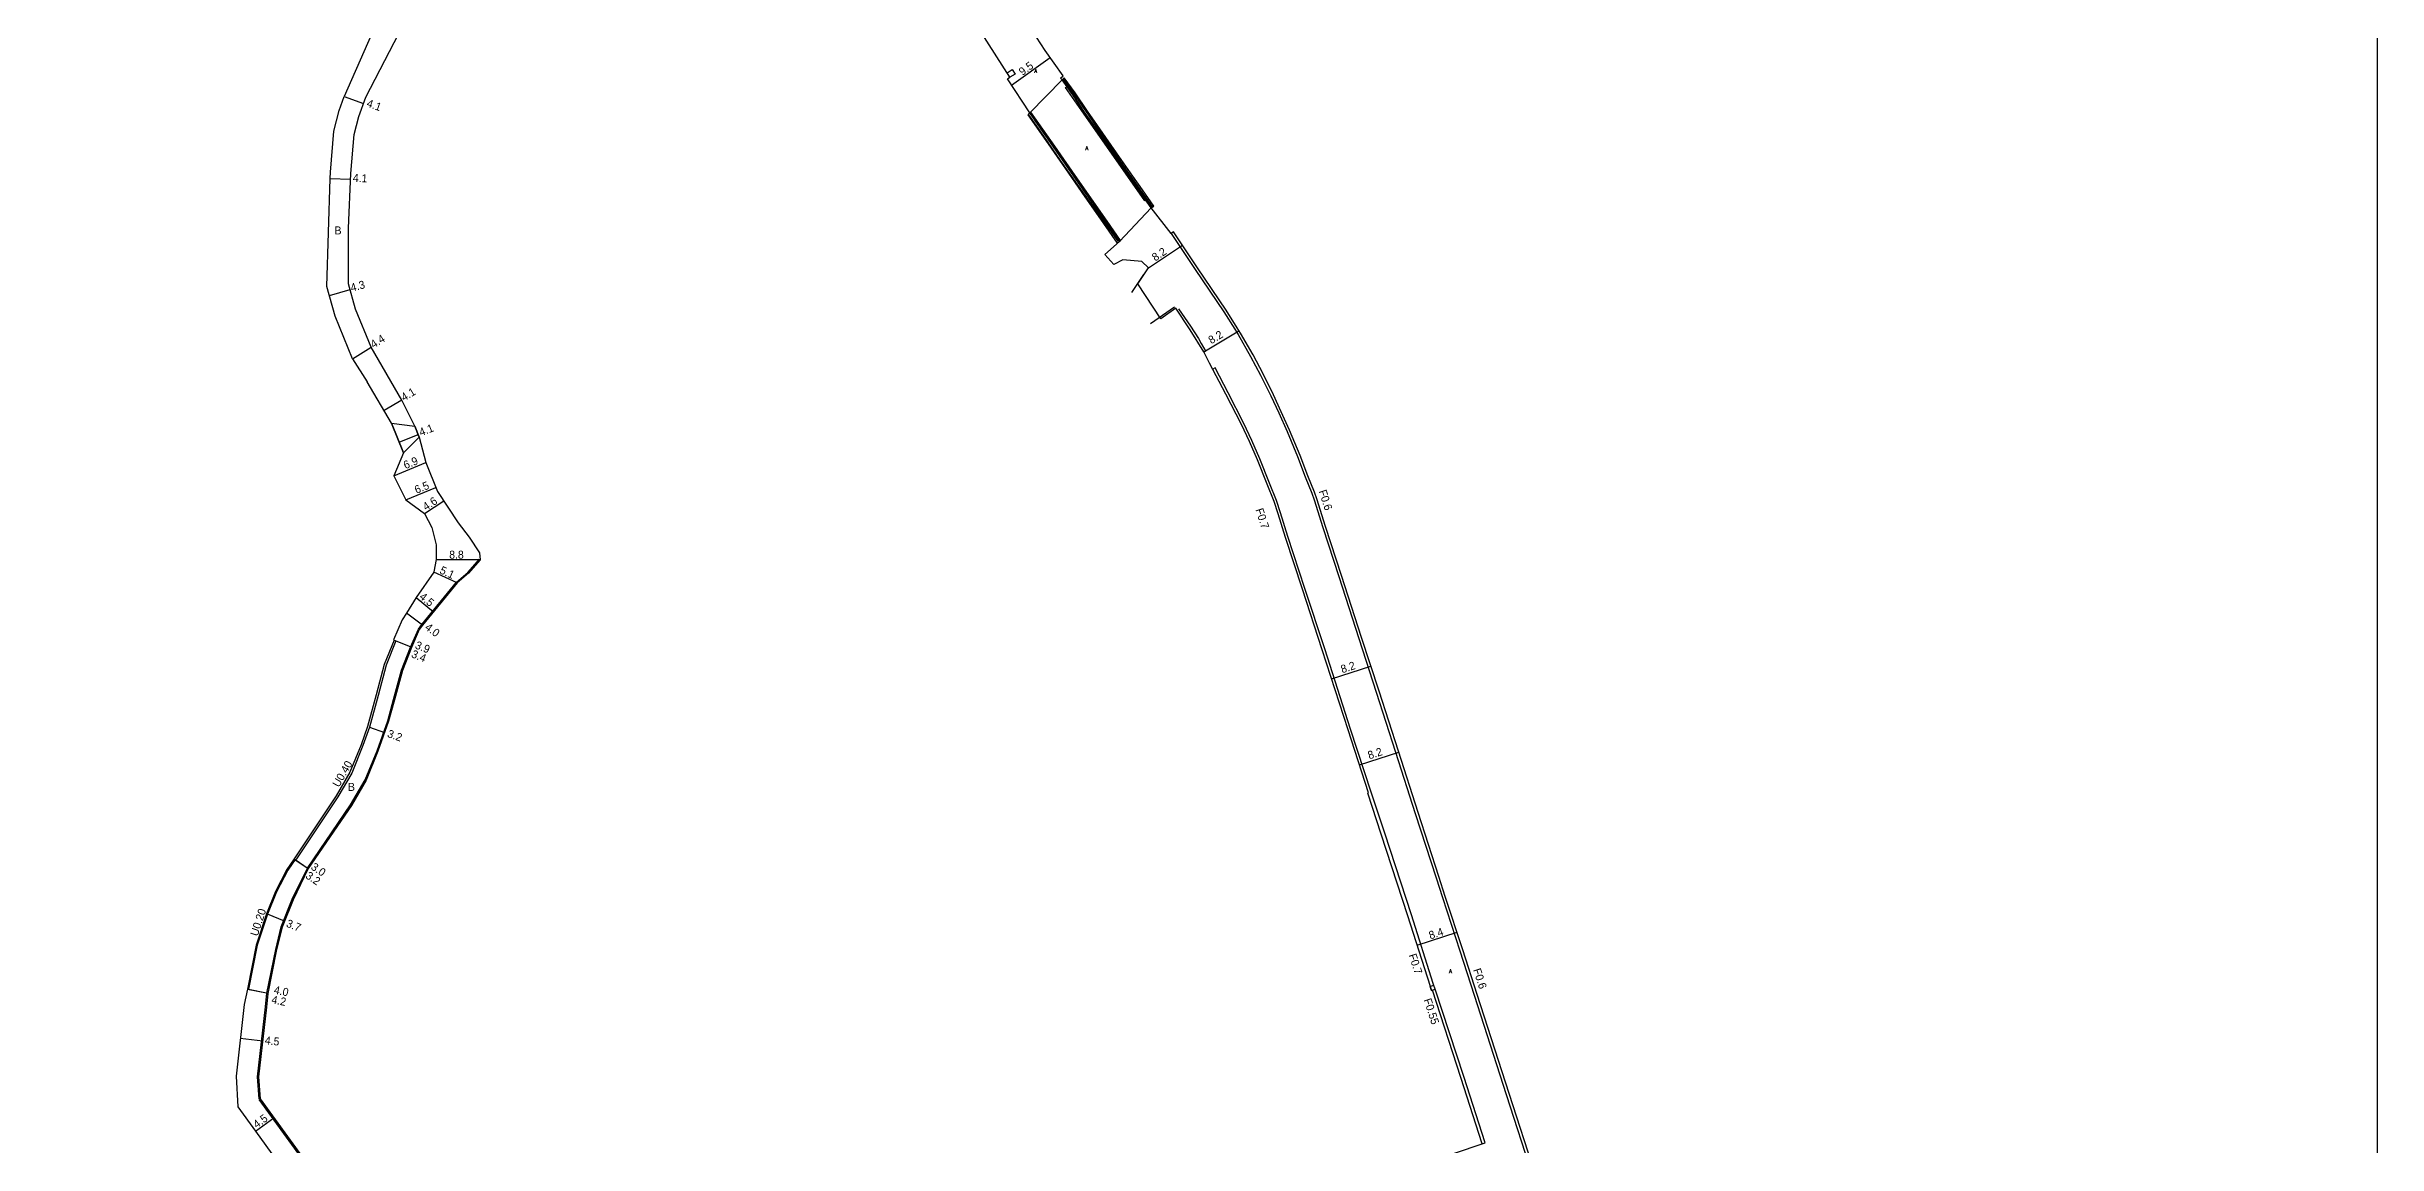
# Model space of a CAD drawing. Header units: metres. Extents: x -4000 to -800, y -99000 to -96000.
# Drawn here: x -2066.1 to -1600, y -97467.1 to -97247.6 of the extents above; entities that cross this region are included whole.
import ezdxf

# ---------------------------------------------------------------- set-up
doc = ezdxf.new("R2010")
doc.units = ezdxf.units.M
doc.header["$LTSCALE"] = 2.5
for name, color, linetype in [('側溝・桝', 7, 'Continuous'), ('図郭', 7, 'Continuous'), ('幅員', 7, 'Continuous'), ('歩道・分離帯・安全施設', 7, 'Continuous'), ('舗装', 7, 'Continuous'), ('道路', 7, 'Continuous')]:
    doc.layers.add(name, color=color, linetype=linetype)
doc.styles.get("Standard").update_dxf_attribs({"font": ''})
doc.styles.add('YOKO_DECO', font='txt.shx', dxfattribs={"bigfont": 'extfont.shx'})
doc.styles.get('Standard').set_extended_font_data('@MS PGothic')

msp = doc.modelspace()

# ---------------------------------------------------------------- linework, layer by layer
at = {"layer": '側溝・桝'}
for points in [[(-1874.04, -97252.84), (-1873.02, -97252.18), (-1872.46, -97253.06), (-1873.48, -97253.72)], [(-1789.2, -97436.35), (-1788.46, -97436.11), (-1788.72, -97435.33), (-1789.46, -97435.57)]]:
    msp.add_lwpolyline(points, close=True, dxfattribs=at)
for points in [[(-1846.31, -97278.3), (-1846.48, -97278.42), (-1862.36, -97255.78), (-1862.08, -97255.59)], [(-1869.52, -97260.84), (-1869.36, -97260.68), (-1864.6, -97267.48), (-1860.52, -97273.36), (-1857.84, -97277.17), (-1854.09, -97282.51), (-1851.43, -97286.35), (-1851.59, -97286.52)], [(-1841.24, -97284.98), (-1836.42, -97292.13), (-1830.73, -97300.59), (-1828.5, -97304.11), (-1827.86, -97305.18), (-1825.36, -97309.52), (-1823.36, -97313.29), (-1821.29, -97317.43), (-1819.73, -97320.85), (-1818.06, -97324.53), (-1815.97, -97329.52), (-1814.41, -97333.62), (-1813.12, -97336.89), (-1812.67, -97338.2), (-1810.88, -97343.74), (-1807.69, -97353.55), (-1803.68, -97365.95), (-1800.25, -97376.69), (-1796.38, -97388.71), (-1792.42, -97400.94), (-1788.26, -97413.83), (-1786.99, -97417.72), (-1783.5, -97428.42), (-1780.62, -97437.31), (-1774.21, -97457.13), (-1768.94, -97473.39)], [(-1788.72, -97435.33), (-1788.83, -97434.97), (-1793.19, -97421.19), (-1798.51, -97404.86), (-1801.23, -97396.71), (-1805.35, -97384.06), (-1810.52, -97368.03), (-1814.51, -97355.94), (-1817.88, -97345.56), (-1819.36, -97340.83), (-1820.18, -97338.38), (-1821.55, -97334.87), (-1823.51, -97330.02), (-1825.1, -97326.37), (-1826.73, -97322.92), (-1829.86, -97316.82), (-1832.47, -97311.84), (-1832.93, -97312.08)], [(-1996.65, -97366.26), (-1998.61, -97371.17), (-2000.23, -97377.23), (-2001.94, -97383.55), (-2003.24, -97387.22), (-2005.48, -97392.7), (-2008.23, -97397.42), (-2016.47, -97409.81), (-2016.62, -97410.03), (-2016.45, -97410.14)], [(-2016.62, -97410.03), (-2018.07, -97412.15), (-2020.37, -97416.55), (-2022.18, -97421.03)], [(-2022.18, -97421.03), (-2024.24, -97427.25), (-2025.98, -97436.06)], [(-1779.04, -97466.99), (-1778.45, -97466.8), (-1782.73, -97453.57), (-1788.46, -97436.11)]]:
    msp.add_lwpolyline(points, dxfattribs=at)
at = {"layer": '図郭'}
msp.add_lwpolyline([(-2400, -97800), (-1600, -97800), (-1600, -97200), (-2400, -97200)], close=True, dxfattribs=at)
at = {"layer": '幅員'}
for points in [[(-1873.16, -97255.3), (-1865.46, -97249.75)], [(-2006.62, -97257.56), (-2002.76, -97258.94)], [(-2009.44, -97273.94), (-2005.34, -97274.11)], [(-1845.8, -97291.85), (-1838.98, -97287.29)], [(-2009.58, -97297.34), (-2005.44, -97296.18)], [(-1834.7, -97308.62), (-1827.68, -97304.4)], [(-2004.96, -97310.03), (-2001.25, -97307.66)], [(-1995.1, -97318.28), (-1998.63, -97320.36)], [(-1995.62, -97326.7), (-1991.81, -97325.18)], [(-1996.7, -97333.4), (-1990.33, -97330.76)], [(-1994.27, -97338.23), (-1988.27, -97335.75)], [(-1990.56, -97340.93), (-1986.71, -97338.41)], [(-1984.05, -97354.8), (-1988.68, -97352.66)], [(-1979.44, -97350.24), (-1988.24, -97350.22)], [(-1992.25, -97357.75), (-1988.76, -97360.59)], [(-1990.96, -97363.29), (-1994.17, -97360.91)], [(-1996.74, -97366.22), (-1993.12, -97367.69)], [(-1996.28, -97366.42), (-1993.12, -97367.69)], [(-1809.14, -97374.01), (-1801.3, -97371.47)], [(-2001.56, -97383.67), (-1998.54, -97384.73)], [(-1803.57, -97391.19), (-1795.73, -97388.68)], [(-2016.45, -97410.14), (-2013.81, -97411.95)], [(-2016.29, -97410.26), (-2013.81, -97411.95)], [(-2018.57, -97422.49), (-2022, -97421.1)], [(-1792.04, -97427.3), (-1784.07, -97424.7)], [(-2025.98, -97436.06), (-2021.86, -97436.87)], [(-2025.79, -97436.1), (-2021.86, -97436.87)], [(-2027.4, -97445.91), (-2022.93, -97446.42)], [(-2024.35, -97464.45), (-2020.71, -97461.8)]]:
    msp.add_lwpolyline(points, dxfattribs=at)
at = {"layer": '歩道・分離帯・安全施設'}
for points in [[(-1862.85, -97254), (-1860.45, -97257.43), (-1856.18, -97263.61), (-1849.62, -97273.08), (-1845.05, -97279.6)], [(-1851.86, -97286.48), (-1856.4, -97280.18), (-1859.65, -97275.59), (-1863.34, -97270.33), (-1867.45, -97264.41), (-1869.68, -97261.21)], [(-1846.74, -97293.16), (-1849.14, -97296.78)], [(-1840.54, -97299.66), (-1845.35, -97302.99)], [(-1839.76, -97299.99), (-1837.37, -97303.51), (-1835.8, -97305.93), (-1835.24, -97306.92), (-1834.3, -97308.54)], [(-2023.66, -97458.02), (-2023.94, -97453.58), (-2022.36, -97439.64), (-2022.07, -97436.89), (-2020.33, -97428.12), (-2019.24, -97423.63), (-2017.01, -97418.11), (-2013.98, -97411.85), (-2005.35, -97399.24), (-2002.42, -97394.21), (-2000.06, -97388.43), (-1997.93, -97382.42), (-1996.76, -97378.17), (-1995.19, -97372.31), (-1993.34, -97367.69), (-1991.79, -97364.07), (-1991.12, -97363.17), (-1984.19, -97354.66), (-1981.88, -97352.72), (-1979.59, -97350.11)], [(-2006.67, -97481.48), (-2023.63, -97458.12)]]:
    msp.add_lwpolyline(points, dxfattribs=at)
at = {"layer": '舗装'}
for points in [[(-1869.52, -97260.84), (-1863.07, -97254.21)], [(-1845.22, -97279.84), (-1851.59, -97286.52)]]:
    msp.add_lwpolyline(points, dxfattribs=at)
at = {"layer": '道路'}
for points in [[(-1854.48, -97289.15), (-1851.59, -97286.52), (-1854.28, -97282.64), (-1858.03, -97277.3), (-1860.71, -97273.49), (-1864.79, -97267.61), (-1869.52, -97260.84), (-1873.98, -97254.05), (-1873.48, -97253.72), (-1882.25, -97240.05), (-1882.13, -97239.97), (-1886.51, -97232.93), (-1889.63, -97227.94), (-1892.12, -97223.6), (-1899.48, -97209.48), (-1902.76, -97202.5), (-1903.91, -97200)], [(-1983.63, -97227.24), (-1991.81, -97230.97), (-1993.46, -97232.08), (-1997.33, -97236.31), (-2006.62, -97257.56)], [(-2001.25, -97307.66), (-2004.35, -97300.09), (-2005.77, -97295), (-2005.76, -97292.93), (-2005.75, -97283.89), (-2005.3, -97272.94), (-2004.61, -97265.18), (-2003.69, -97261.56), (-2002.31, -97257.68), (-1992.86, -97239.43), (-1989.32, -97235.56), (-1985.09, -97232.64), (-1981.73, -97230.88)], [(-1768.36, -97473.2), (-1773.63, -97456.94), (-1780.04, -97437.12), (-1782.92, -97428.24), (-1786.41, -97417.53), (-1787.71, -97413.57), (-1791.84, -97400.78), (-1795.78, -97388.51), (-1799.67, -97376.51), (-1803.15, -97365.78), (-1807.16, -97353.37), (-1810.35, -97343.57), (-1812.13, -97338.02), (-1812.6, -97336.69), (-1813.88, -97333.42), (-1815.45, -97329.32), (-1817.54, -97324.31), (-1819.22, -97320.61), (-1820.78, -97317.19), (-1822.87, -97313.03), (-1824.87, -97309.25), (-1827.38, -97304.9), (-1828.02, -97303.82), (-1830.27, -97300.29), (-1835.95, -97291.82), (-1840.76, -97284.64), (-1841.24, -97284.98), (-1845.22, -97279.84), (-1847.47, -97276.68), (-1849.38, -97273.85), (-1852.63, -97269.23), (-1856.43, -97263.76), (-1858.49, -97260.87), (-1860.93, -97257.2), (-1863.07, -97254.21), (-1863.34, -97253.9), (-1862.81, -97253.43), (-1866.46, -97248.37), (-1868.2, -97245.72)], [(-1845.22, -97279.84), (-1851.59, -97286.52), (-1854.28, -97282.64), (-1858.03, -97277.3), (-1860.71, -97273.49), (-1864.79, -97267.61), (-1869.52, -97260.84), (-1863.07, -97254.21), (-1860.93, -97257.2), (-1858.49, -97260.87), (-1856.43, -97263.76), (-1852.63, -97269.23), (-1849.38, -97273.85), (-1847.47, -97276.68)], [(-2009.44, -97273.94), (-2009.39, -97272.68), (-2008.67, -97264.5), (-2007.62, -97260.36), (-2006.62, -97257.56)], [(-2004.96, -97310.03), (-2008.43, -97301.48), (-2010.07, -97295.58), (-2009.44, -97273.94)], [(-1852.71, -97291.13), (-1854.48, -97289.15)], [(-1847.89, -97295.03), (-1845.8, -97291.85), (-1847.1, -97290.55), (-1850.9, -97290.21), (-1852.71, -97291.13)], [(-1843.32, -97302), (-1847.89, -97295.03)], [(-1779.04, -97466.99), (-1783.32, -97453.76), (-1788.97, -97436.28), (-1789.2, -97436.35), (-1789.46, -97435.57), (-1789.4, -97435.55), (-1793.92, -97421.43), (-1799.25, -97405.1), (-1801.88, -97396.86), (-1801.74, -97396.81), (-1805.84, -97384.22), (-1811.01, -97368.19), (-1815, -97356.1), (-1818.37, -97345.72), (-1819.84, -97340.99), (-1820.67, -97338.56), (-1822.03, -97335.06), (-1823.99, -97330.22), (-1825.57, -97326.58), (-1827.19, -97323.15), (-1830.31, -97317.06), (-1833.56, -97310.88), (-1834.7, -97308.62), (-1837.45, -97304.25), (-1840.28, -97299.89), (-1843.32, -97302)], [(-2004.96, -97310.03), (-2002.03, -97314.6)], [(-1995.1, -97318.28), (-2001.25, -97307.66)], [(-1997.15, -97322.87), (-2002.03, -97314.6)], [(-1992.5, -97323.46), (-1995.1, -97318.28)], [(-1997.15, -97322.87), (-1994.78, -97328.82)], [(-1994.78, -97328.82), (-1997.15, -97322.87)], [(-1991.61, -97325.69), (-1992.5, -97323.46)], [(-1991.61, -97325.69), (-1992.5, -97323.46)], [(-1991.61, -97325.69), (-1990.33, -97330.76)], [(-1994.78, -97328.82), (-1996.7, -97333.4)], [(-1996.7, -97333.4), (-1994.27, -97338.23), (-1990.56, -97340.93)], [(-1990.33, -97330.76), (-1987.94, -97336.53), (-1983.82, -97342.83), (-1981.63, -97345.67)], [(-1990.56, -97340.93), (-1989.12, -97343.76), (-1988.23, -97347.22), (-1988.24, -97350.15), (-1988.67, -97352.65), (-1988.68, -97352.66), (-1992.25, -97357.75), (-1994.17, -97360.91)], [(-1981.63, -97345.67), (-1979.55, -97348.84), (-1979.44, -97350.24), (-1981.74, -97352.86), (-1984.05, -97354.8), (-1990.96, -97363.29), (-1991.61, -97364.17), (-1993.16, -97367.76), (-1995, -97372.37), (-1996.56, -97378.22), (-1997.74, -97382.48), (-1999.87, -97388.5), (-2002.24, -97394.3), (-2005.18, -97399.34), (-2013.81, -97411.95), (-2016.83, -97418.19), (-2019.05, -97423.69), (-2020.14, -97428.16), (-2021.87, -97436.92), (-2022.16, -97439.66), (-2023.74, -97453.59), (-2023.46, -97458), (-2006.51, -97481.37)], [(-1994.17, -97360.91), (-1995.02, -97362.22), (-1996.74, -97366.22)], [(-1996.28, -97366.42), (-1998.23, -97371.29), (-1999.84, -97377.33), (-2001.56, -97383.67), (-2002.87, -97387.36), (-2005.12, -97392.88), (-2007.89, -97397.63), (-2016.14, -97410.04), (-2016.29, -97410.26)], [(-1996.74, -97366.22), (-1996.28, -97366.42)], [(-2016.45, -97410.14), (-2017.9, -97412.26), (-2020.19, -97416.63), (-2022, -97421.1)], [(-2016.29, -97410.26), (-2016.45, -97410.14)], [(-2022, -97421.1), (-2024.04, -97427.3), (-2025.79, -97436.1), (-2025.98, -97436.06)], [(-2025.98, -97436.06), (-2026.63, -97439.15)], [(-2026.63, -97439.15), (-2028.26, -97453.47), (-2027.87, -97459.59), (-2024.35, -97464.45)], [(-2024.35, -97464.45), (-2014.04, -97478.82), (-2004.4, -97491.66)], [(-1841.59, -97488.39), (-1834.7, -97485.81), (-1805.92, -97476.1), (-1779.04, -97466.99)]]:
    msp.add_lwpolyline(points, dxfattribs=at)
for points in [[(-1845.22, -97279.84), (-1844.71, -97279.49), (-1846.96, -97276.24), (-1848.91, -97273.46), (-1852.15, -97268.81), (-1855.94, -97263.38), (-1857.94, -97260.46), (-1860.46, -97256.82), (-1862.63, -97253.84), (-1863.07, -97254.21), (-1860.93, -97257.2), (-1858.49, -97260.87), (-1856.43, -97263.76), (-1852.63, -97269.23), (-1849.38, -97273.85), (-1847.47, -97276.68)], [(-1851.97, -97286.86), (-1854.69, -97282.93), (-1858.44, -97277.59), (-1861.12, -97273.77), (-1865.2, -97267.9), (-1869.87, -97261.21), (-1869.52, -97260.84), (-1864.79, -97267.61), (-1860.71, -97273.49), (-1858.03, -97277.3), (-1854.28, -97282.64), (-1851.59, -97286.52)], [(-1997.15, -97322.87), (-1992.5, -97323.46), (-1991.61, -97325.69), (-1994.78, -97328.82)]]:
    msp.add_lwpolyline(points, close=True, dxfattribs=at)

# ---------------------------------------------------------------- texts
at = {"layer": '側溝・桝'}
for s, rotation, p in [('F0.7', 288, (-1824.4, -97340.19)), ('F0.6', 288, (-1811.75, -97336.5)), ('U0.40', 59.7757, (-2007.7, -97395.83)), ('U0.20', 71.717, (-2023.94, -97425.6)), ('F0.7', 288, (-1793.77, -97429.27)), ('F0.6', 288, (-1780.88, -97432.21)), ('F0.55', 288, (-1790.77, -97438.21))]:
    msp.add_text(s, height=1.6, rotation=rotation, dxfattribs=at).set_placement(p)
at = {"layer": '幅員'}
for s, rotation, p in [('9.5', 36, (-1870.98, -97253.45)), ('4.1', 340.3245, (-2002.27, -97259.53)), ('4.1', 357.6436, (-2004.92, -97274.62)), ('8.2', 34, (-1844.41, -97290.58)), ('4.3', 15.518, (-2005.13, -97296.62)), ('4.4', 32.6266, (-2000.74, -97307.97)), ('8.2', 31, (-1833.2, -97307.12)), ('4.1', 30.5585, (-1994.68, -97318.54)), ('4.1', 21.6972, (-1991.28, -97325.53)), ('6.9', 22.4724, (-1994.38, -97332.11)), ('6.5', 22.4724, (-1992.16, -97337.04)), ('4.6', 33.2177, (-1990.27, -97340.44)), ('8.8', 359.8913, (-1985.63, -97349.98)), ('5.1', 335.1155, (-1987.67, -97352.85)), ('4.5', 320.8509, (-1991.74, -97357.85)), ('4.0', 323.4594, (-1990.63, -97364.02)), ('3.9', 337.8716, (-1992.59, -97367.87)), ('3.4', 338.0392, (-1993.33, -97369.65)), ('8.2', 18, (-1807.02, -97372.91)), ('3.2', 340.4793, (-1998.13, -97385.62)), ('8.2', 18, (-1801.61, -97390.13)), ('3.2', 325.6075, (-2014.49, -97413.75)), ('3.0', 325.6075, (-2013.43, -97411.98)), ('3.7', 337.969, (-2018.37, -97423.53)), ('8.4', 18, (-1789.4, -97426.14)), ('4.2', 348.7972, (-2021.27, -97438.88)), ('4.0', 348.7972, (-2020.79, -97436.95)), ('4.5', 353.5254, (-2022.57, -97447.06)), ('4.5', 35.9714, (-2024.12, -97463.97))]:
    msp.add_text(s, height=1.6, rotation=rotation, dxfattribs=at).set_placement(p)
at = {"layer": '舗装', "style": 'YOKO_DECO'}
for p in [(-1868.62, -97252.82, 108.42), (-1858.39, -97268.26, 109.78), (-1785.68, -97432.85, 106.29)]:
    msp.add_text('A', height=0.75, dxfattribs=at).set_placement(p)
at = {"layer": '舗装'}
for p in [(-2008.56, -97285.14), (-2005.88, -97396.43)]:
    msp.add_text('B', height=1.6, dxfattribs=at).set_placement(p)

doc.saveas('drawing.dxf')
